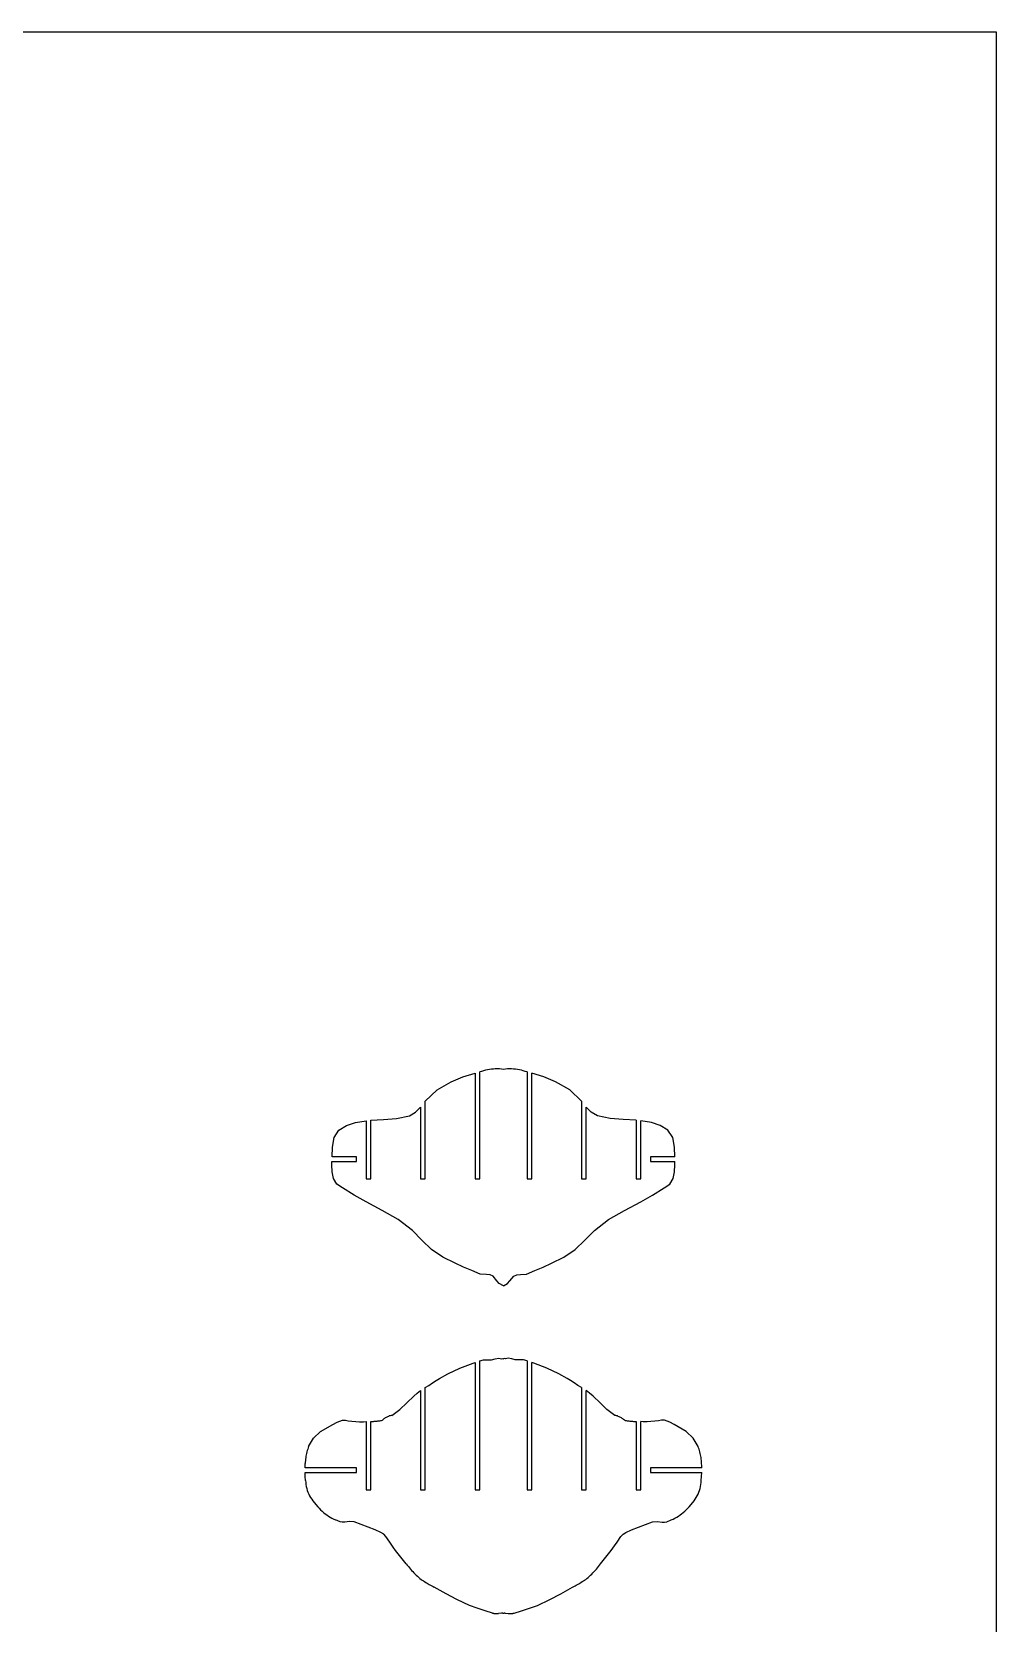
# Model space of a CAD drawing. Extents: x -170 to 170, y -270 to 270.
# Drawn here: x 90.9 to 170.5, y 138.7 to 270.1 of the extents above; entities that cross this region are included whole.
import ezdxf

# ---------------------------------------------------------------- set-up
doc = ezdxf.new("R2010")
doc.units = 0
doc.header["$MEASUREMENT"] = 0
doc.layers.get('0').update_dxf_attribs({"linetype": 'CONTINUOUS'})

msp = doc.modelspace()

# ---------------------------------------------------------------- linework, layer by layer
for p, q in [((-170.49, 270.1), (170.49, 270.1)), ((170.49, 270.1), (170.49, -270.1)), ((126.48, 183.79), (127.48, 184.1)), ((127.48, 184.1), (127.48, 175.38)), ((128.02, 184.25), (127.86, 184.2)), ((127.86, 175.38), (127.86, 184.2)), ((128.17, 184.3), (128.02, 184.25)), ((128.33, 184.34), (128.17, 184.3)), ((128.5, 184.38), (128.33, 184.34)), ((128.66, 184.4), (128.5, 184.38)), ((128.82, 184.43), (128.66, 184.4)), ((128.99, 184.44), (128.82, 184.43)), ((129.15, 184.45), (128.99, 184.44)), ((129.32, 184.45), (129.15, 184.45)), ((129.49, 184.45), (129.32, 184.45)), ((129.65, 184.44), (129.49, 184.45)), ((129.82, 184.42), (129.65, 184.44)), ((129.98, 184.44), (129.82, 184.42)), ((130.15, 184.45), (129.98, 184.44)), ((130.31, 184.45), (130.15, 184.45)), ((130.48, 184.45), (130.31, 184.45)), ((130.64, 184.44), (130.48, 184.45)), ((130.81, 184.43), (130.64, 184.44)), ((130.97, 184.4), (130.81, 184.43)), ((131.14, 184.38), (130.97, 184.4)), ((131.3, 184.34), (131.14, 184.38)), ((131.46, 184.3), (131.3, 184.34)), ((131.62, 184.25), (131.46, 184.3)), ((131.77, 184.2), (131.62, 184.25)), ((131.77, 184.2), (131.77, 175.38)), ((132.15, 175.38), (132.15, 184.1)), ((133.15, 183.79), (132.15, 184.1)), ((123.36, 181.78), (124.34, 182.73)), ((124.34, 182.73), (125.51, 183.4)), ((125.51, 183.4), (126.48, 183.79)), ((134.13, 183.4), (133.15, 183.79)), ((135.29, 182.73), (134.13, 183.4)), ((136.27, 181.78), (135.29, 182.73)), ((123.36, 175.38), (123.36, 181.78)), ((136.27, 181.78), (136.27, 175.38)), ((117.61, 180.03), (118.48, 180.18)), ((118.48, 180.18), (118.48, 175.38)), ((118.86, 180.22), (119.93, 180.28)), ((118.86, 175.38), (118.86, 180.22)), ((119.93, 180.28), (121, 180.36)), ((121, 180.36), (122.06, 180.57)), ((122.06, 180.57), (122.56, 180.87)), ((122.56, 180.87), (122.98, 181.3)), ((122.98, 181.3), (122.98, 175.38)), ((137.07, 180.87), (136.65, 181.3)), ((136.65, 175.38), (136.65, 181.3)), ((137.57, 180.57), (137.07, 180.87)), ((138.64, 180.36), (137.57, 180.57)), ((139.71, 180.28), (138.64, 180.36)), ((140.77, 180.22), (139.71, 180.28)), ((140.77, 180.22), (140.77, 175.38)), ((142.03, 180.03), (141.15, 180.18)), ((141.15, 175.38), (141.15, 180.18)), ((115.7, 178), (115.85, 178.78)), ((115.85, 178.78), (116.23, 179.39)), ((116.23, 179.39), (116.87, 179.79)), ((116.87, 179.79), (117.61, 180.03)), ((142.76, 179.79), (142.03, 180.03)), ((143.4, 179.39), (142.76, 179.79)), ((143.79, 178.78), (143.4, 179.39)), ((143.93, 178), (143.79, 178.78)), ((115.67, 177.19), (115.7, 178)), ((143.96, 177.19), (143.93, 178)), ((115.65, 176.52), (115.66, 176.81)), ((115.68, 175.95), (115.65, 176.52)), ((115.66, 176.81), (117.69, 176.81)), ((117.69, 177.19), (115.67, 177.19)), ((117.69, 176.81), (117.69, 177.19)), ((143.96, 177.19), (141.95, 177.19)), ((141.95, 177.19), (141.95, 176.81)), ((141.95, 176.81), (143.97, 176.81)), ((143.95, 175.95), (143.98, 176.52)), ((143.98, 176.52), (143.97, 176.81)), ((115.8, 175.41), (115.68, 175.95)), ((116.07, 174.93), (115.8, 175.41)), ((116.54, 174.62), (116.07, 174.93)), ((118.48, 175.38), (118.86, 175.38)), ((122.98, 175.38), (123.36, 175.38)), ((127.48, 175.38), (127.86, 175.38)), ((131.77, 175.38), (132.15, 175.38)), ((136.27, 175.38), (136.65, 175.38)), ((140.77, 175.38), (141.15, 175.38)), ((143.09, 174.62), (143.56, 174.93)), ((143.56, 174.93), (143.83, 175.41)), ((143.83, 175.41), (143.95, 175.95)), ((117.51, 174.03), (116.54, 174.62)), ((118.48, 173.47), (117.51, 174.03)), ((141.16, 173.47), (142.12, 174.03)), ((142.12, 174.03), (143.09, 174.62)), ((119.82, 172.77), (118.48, 173.47)), ((121.13, 172.03), (119.82, 172.77)), ((138.5, 172.03), (139.81, 172.77)), ((139.81, 172.77), (141.16, 173.47)), ((122.3, 171.11), (121.13, 172.03)), ((123.08, 170.3), (122.3, 171.11)), ((136.55, 170.3), (137.34, 171.11)), ((137.34, 171.11), (138.5, 172.03)), ((123.89, 169.53), (123.08, 170.3)), ((135.74, 169.53), (136.55, 170.3)), ((124.83, 168.92), (123.89, 169.53)), ((125.84, 168.41), (124.83, 168.92)), ((126.52, 168.09), (125.84, 168.41)), ((133.11, 168.09), (133.79, 168.41)), ((133.79, 168.41), (134.8, 168.92)), ((134.8, 168.92), (135.74, 169.53)), ((127.21, 167.81), (126.52, 168.09)), ((127.9, 167.51), (127.21, 167.81)), ((128.42, 167.48), (127.9, 167.51)), ((128.72, 167.45), (128.42, 167.48)), ((128.96, 167.34), (128.72, 167.45)), ((129.27, 166.94), (128.96, 167.34)), ((129.48, 166.72), (129.27, 166.94)), ((130.15, 166.72), (130.36, 166.94)), ((130.36, 166.94), (130.68, 167.34)), ((130.68, 167.34), (130.92, 167.45)), ((130.92, 167.45), (131.22, 167.48)), ((131.22, 167.48), (131.73, 167.51)), ((131.73, 167.51), (132.42, 167.81)), ((132.42, 167.81), (133.11, 168.09)), ((129.82, 166.54), (129.48, 166.72)), ((129.82, 166.54), (130.15, 166.72)), ((127.86, 160.34), (128.17, 160.42)), ((127.86, 149.69), (127.86, 160.34)), ((128.17, 160.42), (128.48, 160.44)), ((128.48, 160.44), (128.83, 160.44)), ((128.83, 160.44), (129.13, 160.52)), ((129.13, 160.52), (129.44, 160.57)), ((129.44, 160.57), (129.54, 160.54)), ((129.54, 160.54), (129.65, 160.5)), ((129.65, 160.5), (129.73, 160.53)), ((129.73, 160.53), (129.82, 160.52)), ((129.9, 160.53), (129.82, 160.52)), ((129.99, 160.5), (129.9, 160.53)), ((130.09, 160.54), (129.99, 160.5)), ((130.2, 160.57), (130.09, 160.54)), ((130.5, 160.52), (130.2, 160.57)), ((130.8, 160.44), (130.5, 160.52)), ((131.15, 160.44), (130.8, 160.44)), ((131.47, 160.42), (131.15, 160.44)), ((131.77, 160.34), (131.47, 160.42)), ((131.77, 160.34), (131.77, 149.69)), ((124.54, 158.89), (125.24, 159.26)), ((125.24, 159.26), (126.23, 159.74)), ((126.23, 159.74), (127.31, 160.16)), ((127.31, 160.16), (127.48, 160.21)), ((127.48, 160.21), (127.48, 149.69)), ((132.15, 149.69), (132.15, 160.21)), ((132.32, 160.16), (132.15, 160.21)), ((133.41, 159.74), (132.32, 160.16)), ((134.39, 159.26), (133.41, 159.74)), ((135.09, 158.89), (134.39, 159.26)), ((122.7, 157.67), (122.98, 157.9)), ((122.98, 157.9), (122.98, 149.69)), ((123.36, 158.13), (123.66, 158.32)), ((123.36, 149.69), (123.36, 158.13)), ((123.66, 158.32), (123.97, 158.53)), ((123.97, 158.53), (124.27, 158.72)), ((124.27, 158.72), (124.54, 158.89)), ((135.36, 158.72), (135.09, 158.89)), ((135.66, 158.53), (135.36, 158.72)), ((135.97, 158.32), (135.66, 158.53)), ((136.27, 158.13), (135.97, 158.32)), ((136.27, 158.13), (136.27, 149.69)), ((136.93, 157.67), (136.65, 157.9)), ((136.65, 149.69), (136.65, 157.9)), ((121.28, 156.33), (121.84, 156.88)), ((121.84, 156.88), (122.41, 157.43)), ((122.41, 157.43), (122.7, 157.67)), ((137.22, 157.43), (136.93, 157.67)), ((137.79, 156.88), (137.22, 157.43)), ((138.36, 156.33), (137.79, 156.88)), ((114.73, 154.5), (115.73, 155.1)), ((115.73, 155.1), (116.09, 155.28)), ((116.09, 155.28), (116.54, 155.44)), ((116.54, 155.44), (116.77, 155.44)), ((116.77, 155.44), (117.01, 155.39)), ((117.01, 155.39), (117.95, 155.31)), ((117.95, 155.31), (118.28, 155.32)), ((118.28, 155.32), (118.48, 155.33)), ((118.48, 155.33), (118.48, 149.69)), ((118.86, 155.34), (118.93, 155.34)), ((118.86, 149.69), (118.86, 155.34)), ((118.93, 155.34), (119.01, 155.34)), ((119.01, 155.34), (119.09, 155.34)), ((119.09, 155.34), (119.16, 155.35)), ((119.16, 155.35), (119.24, 155.35)), ((119.24, 155.35), (119.31, 155.36)), ((119.31, 155.36), (119.39, 155.37)), ((119.39, 155.37), (119.46, 155.38)), ((119.46, 155.38), (119.54, 155.39)), ((119.54, 155.39), (119.61, 155.4)), ((119.61, 155.4), (119.69, 155.41)), ((119.69, 155.41), (119.76, 155.42)), ((119.76, 155.42), (119.84, 155.45)), ((119.89, 155.5), (119.84, 155.45)), ((119.95, 155.55), (119.89, 155.5)), ((120.01, 155.59), (119.95, 155.55)), ((120.07, 155.63), (120.01, 155.59)), ((120.13, 155.67), (120.07, 155.63)), ((120.2, 155.7), (120.13, 155.67)), ((120.26, 155.73), (120.2, 155.7)), ((120.33, 155.76), (120.26, 155.73)), ((120.4, 155.79), (120.33, 155.76)), ((120.47, 155.81), (120.4, 155.79)), ((120.54, 155.83), (120.47, 155.81)), ((120.62, 155.84), (120.54, 155.83)), ((120.62, 155.84), (121.28, 156.33)), ((139.02, 155.84), (138.36, 156.33)), ((139.09, 155.83), (139.02, 155.84)), ((139.16, 155.81), (139.09, 155.83)), ((139.23, 155.79), (139.16, 155.81)), ((139.3, 155.76), (139.23, 155.79)), ((139.37, 155.73), (139.3, 155.76)), ((139.44, 155.7), (139.37, 155.73)), ((139.5, 155.67), (139.44, 155.7)), ((139.56, 155.63), (139.5, 155.67)), ((139.62, 155.59), (139.56, 155.63)), ((139.68, 155.55), (139.62, 155.59)), ((139.74, 155.5), (139.68, 155.55)), ((139.8, 155.45), (139.74, 155.5)), ((139.87, 155.42), (139.8, 155.45)), ((139.87, 155.42), (139.95, 155.41)), ((139.95, 155.41), (140.02, 155.4)), ((140.02, 155.4), (140.1, 155.39)), ((140.1, 155.39), (140.17, 155.38)), ((140.17, 155.38), (140.25, 155.37)), ((140.25, 155.37), (140.32, 155.36)), ((140.32, 155.36), (140.4, 155.35)), ((140.4, 155.35), (140.47, 155.35)), ((140.47, 155.35), (140.55, 155.34)), ((140.55, 155.34), (140.62, 155.34)), ((140.62, 155.34), (140.7, 155.34)), ((140.7, 155.34), (140.77, 155.34)), ((140.77, 155.34), (140.77, 149.69)), ((141.15, 149.69), (141.15, 155.33)), ((141.35, 155.32), (141.15, 155.33)), ((141.68, 155.31), (141.35, 155.32)), ((142.63, 155.39), (141.68, 155.31)), ((142.86, 155.44), (142.63, 155.39)), ((143.1, 155.44), (142.86, 155.44)), ((143.55, 155.28), (143.1, 155.44)), ((143.91, 155.1), (143.55, 155.28)), ((144.91, 154.5), (143.91, 155.1)), ((113.74, 153.28), (114.15, 153.96)), ((114.15, 153.96), (114.73, 154.5)), ((145.48, 153.96), (144.91, 154.5)), ((145.89, 153.28), (145.48, 153.96)), ((113.52, 152.47), (113.5, 152.35)), ((113.54, 152.59), (113.52, 152.47)), ((113.57, 152.7), (113.54, 152.59)), ((113.6, 152.82), (113.57, 152.7)), ((113.63, 152.94), (113.6, 152.82)), ((113.66, 153.05), (113.63, 152.94)), ((113.7, 153.17), (113.66, 153.05)), ((113.74, 153.28), (113.7, 153.17)), ((145.93, 153.17), (145.89, 153.28)), ((145.97, 153.05), (145.93, 153.17)), ((146, 152.94), (145.97, 153.05)), ((146.04, 152.82), (146, 152.94)), ((146.06, 152.7), (146.04, 152.82)), ((146.09, 152.59), (146.06, 152.7)), ((146.11, 152.47), (146.09, 152.59)), ((146.13, 152.35), (146.11, 152.47)), ((113.44, 151.5), (113.45, 151.69)), ((117.69, 151.5), (113.44, 151.5)), ((113.46, 151.99), (113.45, 151.87)), ((113.45, 151.69), (113.45, 151.87)), ((113.47, 152.11), (113.46, 151.99)), ((113.48, 152.23), (113.47, 152.11)), ((113.5, 152.35), (113.48, 152.23)), ((117.69, 151.13), (117.69, 151.5)), ((146.19, 151.5), (141.95, 151.5)), ((141.95, 151.5), (141.95, 151.13)), ((146.15, 152.23), (146.13, 152.35)), ((146.17, 152.11), (146.15, 152.23)), ((146.18, 151.99), (146.17, 152.11)), ((146.18, 151.87), (146.18, 151.99)), ((146.19, 151.69), (146.18, 151.87)), ((146.19, 151.5), (146.19, 151.69)), ((113.44, 151.13), (117.69, 151.13)), ((113.45, 150.8), (113.44, 151.13)), ((113.49, 150.47), (113.45, 150.8)), ((113.49, 150.47), (113.5, 150.3)), ((113.5, 150.3), (113.52, 150.14)), ((113.52, 150.14), (113.54, 149.97)), ((113.54, 149.97), (113.58, 149.81)), ((141.95, 151.13), (146.2, 151.13)), ((146.05, 149.81), (146.09, 149.97)), ((146.09, 149.97), (146.12, 150.14)), ((146.12, 150.14), (146.13, 150.3)), ((146.13, 150.3), (146.14, 150.47)), ((146.14, 150.47), (146.18, 150.8)), ((146.18, 150.8), (146.2, 151.13)), ((113.58, 149.81), (113.63, 149.65)), ((113.63, 149.65), (113.68, 149.49)), ((113.68, 149.49), (113.75, 149.34)), ((113.75, 149.34), (113.82, 149.19)), ((113.82, 149.19), (113.9, 149.05)), ((113.9, 149.05), (113.99, 148.91)), ((113.99, 148.91), (114.09, 148.77)), ((114.09, 148.77), (114.19, 148.64)), ((114.19, 148.64), (114.49, 148.29)), ((118.48, 149.69), (118.86, 149.69)), ((122.98, 149.69), (123.36, 149.69)), ((127.48, 149.69), (127.86, 149.69)), ((131.77, 149.69), (132.15, 149.69)), ((136.27, 149.69), (136.65, 149.69)), ((140.77, 149.69), (141.15, 149.69)), ((145.14, 148.29), (145.44, 148.64)), ((145.44, 148.64), (145.55, 148.77)), ((145.55, 148.77), (145.64, 148.91)), ((145.64, 148.91), (145.73, 149.05)), ((145.73, 149.05), (145.81, 149.19)), ((145.81, 149.19), (145.89, 149.34)), ((145.89, 149.34), (145.95, 149.49)), ((145.95, 149.49), (146.01, 149.65)), ((146.01, 149.65), (146.05, 149.81)), ((114.49, 148.29), (114.61, 148.17)), ((114.61, 148.17), (114.72, 148.05)), ((114.72, 148.05), (114.85, 147.94)), ((114.85, 147.94), (114.97, 147.83)), ((114.97, 147.83), (115.1, 147.72)), ((115.1, 147.72), (115.24, 147.62)), ((115.24, 147.62), (115.38, 147.53)), ((115.38, 147.53), (115.52, 147.44)), ((115.52, 147.44), (115.66, 147.36)), ((115.66, 147.36), (115.81, 147.28)), ((115.81, 147.28), (115.96, 147.21)), ((116.33, 147.06), (115.96, 147.21)), ((143.31, 147.06), (143.67, 147.21)), ((143.67, 147.21), (143.82, 147.28)), ((143.82, 147.28), (143.97, 147.36)), ((143.97, 147.36), (144.12, 147.44)), ((144.12, 147.44), (144.26, 147.53)), ((144.26, 147.53), (144.4, 147.62)), ((144.4, 147.62), (144.53, 147.72)), ((144.53, 147.72), (144.66, 147.83)), ((144.66, 147.83), (144.79, 147.94)), ((144.79, 147.94), (144.91, 148.05)), ((144.91, 148.05), (145.03, 148.17)), ((145.03, 148.17), (145.14, 148.29)), ((116.52, 147.02), (116.33, 147.06)), ((116.72, 147.03), (116.52, 147.02)), ((117.11, 147.08), (116.72, 147.03)), ((117.5, 147.05), (117.11, 147.08)), ((119.23, 146.4), (117.5, 147.05)), ((119.71, 146.17), (119.23, 146.4)), ((119.94, 146.03), (119.71, 146.17)), ((120.11, 145.83), (119.94, 146.03)), ((139.52, 145.83), (139.7, 146.03)), ((139.7, 146.03), (139.92, 146.17)), ((139.92, 146.17), (140.4, 146.4)), ((140.4, 146.4), (142.13, 147.05)), ((142.13, 147.05), (142.52, 147.08)), ((142.52, 147.08), (142.91, 147.03)), ((142.91, 147.03), (143.11, 147.02)), ((143.11, 147.02), (143.31, 147.06)), ((120.44, 145.36), (120.11, 145.83)), ((120.72, 144.95), (120.44, 145.36)), ((120.91, 144.69), (120.72, 144.95)), ((121.79, 143.57), (120.91, 144.69)), ((137.84, 143.57), (138.72, 144.69)), ((138.72, 144.69), (138.99, 145.06)), ((138.99, 145.06), (139.2, 145.36)), ((139.2, 145.36), (139.52, 145.83)), ((121.79, 143.57), (121.88, 143.46)), ((121.88, 143.46), (121.97, 143.35)), ((121.97, 143.35), (122.06, 143.25)), ((137.58, 143.25), (137.67, 143.35)), ((137.67, 143.35), (137.75, 143.46)), ((137.75, 143.46), (137.84, 143.57)), ((122.06, 143.25), (122.15, 143.14)), ((122.15, 143.14), (122.24, 143.04)), ((122.24, 143.04), (122.33, 142.94)), ((122.33, 142.94), (122.43, 142.84)), ((122.43, 142.84), (122.53, 142.74)), ((122.53, 142.74), (122.62, 142.64)), ((122.62, 142.64), (122.72, 142.55)), ((122.72, 142.55), (122.83, 142.46)), ((122.83, 142.46), (122.93, 142.36)), ((122.93, 142.36), (123.02, 142.3)), ((123.02, 142.3), (123.12, 142.23)), ((123.12, 142.23), (123.21, 142.17)), ((123.21, 142.17), (123.31, 142.11)), ((123.31, 142.11), (123.41, 142.05)), ((123.41, 142.05), (123.51, 141.99)), ((123.51, 141.99), (123.6, 141.93)), ((136.03, 141.93), (136.13, 141.99)), ((136.13, 141.99), (136.22, 142.05)), ((136.22, 142.05), (136.32, 142.11)), ((136.32, 142.11), (136.42, 142.17)), ((136.42, 142.17), (136.51, 142.23)), ((136.51, 142.23), (136.61, 142.3)), ((136.61, 142.3), (136.7, 142.36)), ((136.7, 142.36), (136.81, 142.46)), ((136.81, 142.46), (136.91, 142.55)), ((136.91, 142.55), (137.01, 142.64)), ((137.01, 142.64), (137.11, 142.74)), ((137.11, 142.74), (137.2, 142.84)), ((137.2, 142.84), (137.3, 142.94)), ((137.3, 142.94), (137.39, 143.04)), ((137.39, 143.04), (137.49, 143.14)), ((137.49, 143.14), (137.58, 143.25)), ((123.6, 141.93), (123.7, 141.87)), ((123.7, 141.87), (123.8, 141.81)), ((123.8, 141.81), (123.9, 141.76)), ((123.9, 141.76), (124.01, 141.7)), ((124.01, 141.7), (124.11, 141.65)), ((125.08, 141.09), (124.11, 141.65)), ((125.98, 140.63), (125.08, 141.09)), ((127.01, 140.14), (125.98, 140.63)), ((132.62, 140.14), (133.65, 140.63)), ((133.65, 140.63), (134.56, 141.09)), ((134.56, 141.09), (135.53, 141.65)), ((135.53, 141.65), (135.63, 141.7)), ((135.63, 141.7), (135.73, 141.76)), ((135.73, 141.76), (135.83, 141.81)), ((135.83, 141.81), (135.93, 141.87)), ((135.93, 141.87), (136.03, 141.93)), ((127.66, 139.91), (127.01, 140.14)), ((128.31, 139.71), (127.66, 139.91)), ((128.92, 139.52), (128.31, 139.71)), ((128.92, 139.52), (128.96, 139.51)), ((128.96, 139.51), (129, 139.5)), ((129, 139.5), (129.04, 139.49)), ((129.04, 139.49), (129.08, 139.49)), ((129.08, 139.49), (129.12, 139.48)), ((129.12, 139.48), (129.16, 139.48)), ((129.16, 139.48), (129.21, 139.47)), ((129.21, 139.47), (129.25, 139.47)), ((129.25, 139.47), (129.29, 139.47)), ((129.29, 139.47), (129.33, 139.47)), ((129.33, 139.47), (129.37, 139.47)), ((129.37, 139.47), (129.41, 139.47)), ((129.67, 139.5), (129.41, 139.47)), ((129.68, 139.5), (129.67, 139.5)), ((129.7, 139.5), (129.68, 139.5)), ((129.71, 139.5), (129.7, 139.5)), ((129.72, 139.5), (129.71, 139.5)), ((129.73, 139.5), (129.72, 139.5)), ((129.75, 139.5), (129.73, 139.5)), ((129.76, 139.5), (129.75, 139.5)), ((129.77, 139.49), (129.76, 139.5)), ((129.78, 139.49), (129.77, 139.49)), ((129.79, 139.49), (129.78, 139.49)), ((129.81, 139.48), (129.79, 139.49)), ((129.82, 139.47), (129.81, 139.48)), ((129.83, 139.48), (129.82, 139.47)), ((129.84, 139.49), (129.83, 139.48)), ((129.85, 139.49), (129.84, 139.49)), ((129.86, 139.49), (129.85, 139.49)), ((129.87, 139.5), (129.86, 139.49)), ((129.89, 139.5), (129.87, 139.5)), ((129.9, 139.5), (129.89, 139.5)), ((129.91, 139.5), (129.9, 139.5)), ((129.92, 139.5), (129.91, 139.5)), ((129.94, 139.5), (129.92, 139.5)), ((129.95, 139.5), (129.94, 139.5)), ((129.96, 139.5), (129.95, 139.5)), ((129.96, 139.5), (130.22, 139.47)), ((130.22, 139.47), (130.26, 139.47)), ((130.26, 139.47), (130.3, 139.47)), ((130.3, 139.47), (130.34, 139.47)), ((130.34, 139.47), (130.39, 139.47)), ((130.39, 139.47), (130.43, 139.47)), ((130.43, 139.47), (130.47, 139.48)), ((130.47, 139.48), (130.51, 139.48)), ((130.51, 139.48), (130.55, 139.49)), ((130.55, 139.49), (130.59, 139.49)), ((130.59, 139.49), (130.63, 139.5)), ((130.63, 139.5), (130.67, 139.51)), ((130.67, 139.51), (130.71, 139.52)), ((130.71, 139.52), (131.32, 139.71)), ((131.32, 139.71), (131.98, 139.91)), ((131.98, 139.91), (132.62, 140.14))]:
    msp.add_line(p, q)

doc.saveas('drawing.dxf')
